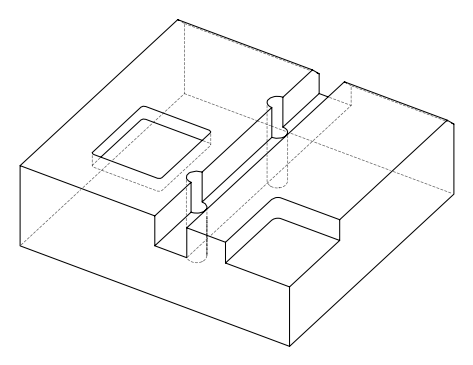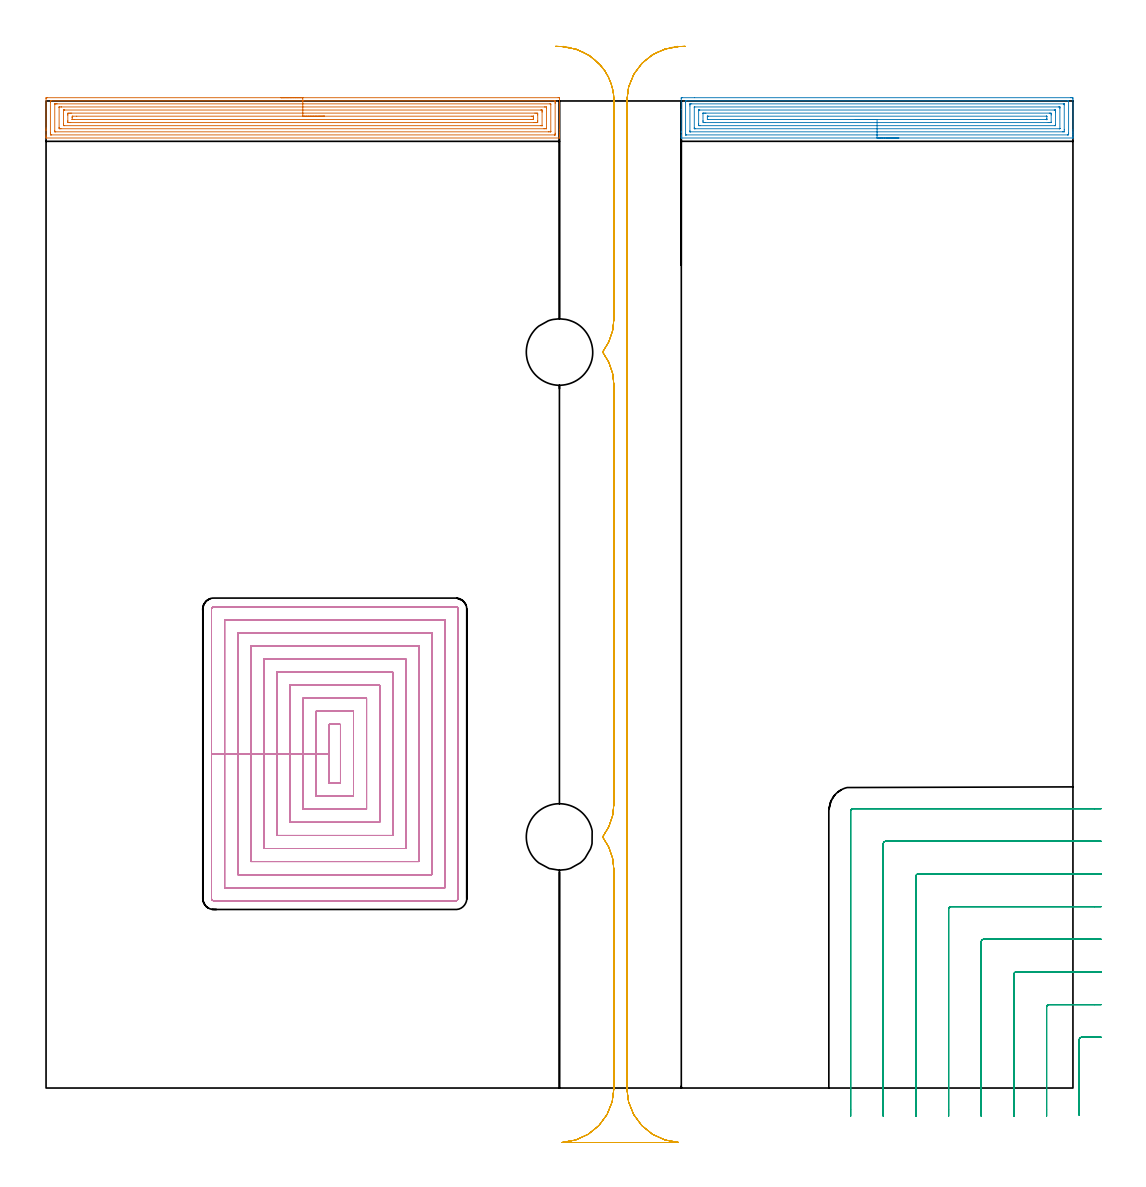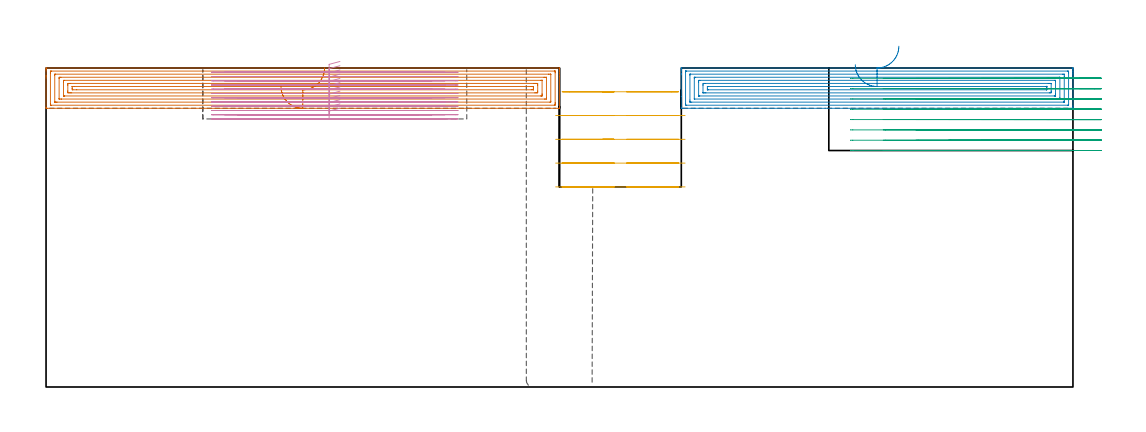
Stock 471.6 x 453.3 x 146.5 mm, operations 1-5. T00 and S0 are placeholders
(PLAN: 7 operations, 4 tool changes, 141.7 min)
(1 AREA_MILL | FG_CHAMFER_SURFACE | UGT0205_001 | 13.5 min | 41671 mm3)
(2 AREA_MILL_1 | FG_CHAMFER_SURFACE_1 | UGT0205_001 | 10.37 min | 32102 mm3)
(3 MILL_CORNER_NOTCH_RECTANGULAR | CORNER_NOTCH_RECTANGULAR | UGT0201_094 | Follow Part, ap 5, ae 75% | 21.2 min | 586641 mm3)
(4 MILL_RECTANGULAR_POCKET | POCKET_RECTANGULAR_STRAIGHT | NXT0201_009 | Follow Part, ap 2, ae 75% | 69.56 min | 405127 mm3)
(5 MILL_RECTANGULAR_SLOT | SLOT_RECTANGULAR | UGT0201_005 | Follow Part, ap 12.5, ae 75% | 13.98 min | 1392909 mm3)
(6 MILL_THROUGH_HOLE_FROM_SOLID_MATERIAL | STEP1HOLE | NXT0201_007 | Circular | 6.57 min | 80752 mm3)
(7 MILL_THROUGH_HOLE_FROM_SOLID_MATERIAL_1 | STEP1HOLE_1 | NXT0201_007 | Circular | 6.57 min | 80848 mm3)
(TOOL UGT0205_001 | Chamfer Mill 20 x 3 x 45 deg. | D20 FL50 Z2)
(TOOL UGT0201_094 | End mill 20 mm | D20 FL38 Z4)
(TOOL NXT0201_009 | ENDMILL 8mm [2P460-0800-NA 1630] | D8 FL26 Z6)
(TOOL UGT0201_005 | End Mill 50 mm | D50 FL150 Z8)
(TOOL NXT0201_007 | ENDMILL 25mm [R216.25-25050GCK54P 1620] | D25 R3 FL54 Z5)
(OP 1 AREA_MILL)
G17 G21 G94 G90
T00 M6
G54
G17 G0 G90 X107.9 Y454.8 S1061 M3
G43 Z156.5 H0
Z138.
G94 G1 X107.938 Z137.128 F250.
X108.052 Z136.264
X108.241 Z135.412
X108.503 Z134.58
X108.837 Z133.774
X109.24 Z133.
X109.709 Z132.264
X110.24 Z131.572
X110.829 Z130.929
X111.472 Z130.34
X112.164 Z129.808
X112.9 Z129.34
X113.674 Z128.937
X114.48 Z128.603
X115.312 Z128.341
X116.164 Z128.152
X117.028 Z128.038
X117.9 Z128.
X235.201
X235.65 Y454.795 Z128.003
X235.79 Y454.792 Z128.006
X235.8 Y454.647 Z128.15
Y440.265 Z142.529
Y438.807 Z143.99
Y437.623 Z145.172
Y437.017 Z145.782
Y436.742 Z146.057
X235.799 Y436.603 Z146.196
X235.79 Y436.306 Z146.493
X235.647 Y436.3 Z146.5
X0.153
X0.01 Y436.306 Z146.493
X0. Y436.604 Z146.195
Y437.017 Z145.782
Y437.623 Z145.172
Y439.687 Z143.11
Y440.265 Z142.529
Y440.857 Z141.938
Y454.358 Z128.439
X0.003 Y454.65 Z128.147
X0.01 Y454.792 Z128.005
X0.154 Y454.799 Z127.999
X0.599 Y454.8 Z128.
X117.9
Y453.386 Z129.414
X233.417 Y453.385 Z129.415
X233.511 Y453.384 Z129.416
X233.773 Y453.379 Z129.421
X233.79 Y453.294 Z129.506
X233.797 Y453.102 Z129.698
X233.799 Y452.596 Z130.204
X233.8 Y452.218 Z130.582
X233.799 Y438.504 Z144.296
X233.798 Y438.127 Z144.673
X233.79 Y437.748 Z145.052
X233.783 Y437.72 Z145.08
X233.765 Y437.719 Z145.081
X233.716 Y437.716 Z145.084
X233.616 Y437.715 Z145.085
X233.417 Y437.714 Z145.086
X2.383 Y437.715 Z145.085
X2.289 Y437.716 Z145.084
X2.027 Y437.721 Z145.079
X2.01 Y437.806 Z144.994
X2.003 Y437.998 Z144.802
X2.001 Y438.504 Z144.296
X2. Y438.882 Z143.918
X2.001 Y452.596 Z130.204
X2.002 Y452.973 Z129.827
X2.01 Y453.353 Z129.447
X2.017 Y453.38 Z129.42
X2.035 Y453.381 Z129.419
X2.084 Y453.384 Z129.416
X2.184 Y453.385 Z129.415
X2.383 Y453.386 Z129.414
X117.9
Y451.972 Z130.828
X231.374 Y451.971 Z130.829
X231.633 Y451.97 Z130.83
X231.719 Y451.968 Z130.832
X231.779 Y451.965 Z130.835
X231.79 Y451.88 Z130.92
X231.796 Y451.716 Z131.084
X231.799 Y451.551 Z131.249
Y439.385 Z143.415
X231.798 Y439.222 Z143.578
X231.791 Y439.165 Z143.635
X231.786 Y439.135 Z143.665
X231.761 Y439.134 Z143.666
X231.633 Y439.131 Z143.669
X231. Y439.129 Z143.671
X230.741
X4.426
X4.167 Y439.131 Z143.669
X4.081 Y439.132 Z143.668
X4.021 Y439.135 Z143.665
X4.01 Y439.22 Z143.58
X4.004 Y439.385 Z143.415
X4.001 Y439.549 Z143.251
Y451.716 Z131.084
X4.002 Y451.879 Z130.921
X4.009 Y451.935 Z130.865
X4.014 Y451.965 Z130.835
X4.039 Y451.966 Z130.834
X4.167 Y451.969 Z130.831
X4.8 Y451.971 Z130.829
X5.059 Y451.972 Z130.828
X117.9
Y450.557 Z132.243
X228.957
X229.239 Y450.556 Z132.244
X229.683 Y450.552 Z132.248
X229.783 Y450.551 Z132.249
X229.79 Y450.377 Z132.423
X229.8 Y450.002 Z132.798
Y449.954 Z132.846
X229.799 Y440.73 Z142.07
X229.797 Y440.626 Z142.174
X229.793 Y440.574 Z142.226
X229.791 Y440.553 Z142.247
X229.77 Y440.55 Z142.25
X229.564 Y440.546 Z142.254
X228.957 Y440.543 Z142.257
X228.676
X6.844
X6.561 Y440.544 Z142.256
X6.117 Y440.548 Z142.252
X6.018 Y440.55 Z142.25
X6.01 Y440.723 Z142.077
X6.001 Y441.098 Z141.702
X6. Y441.146 Z141.654
X6.001 Y450.37 Z132.43
X6.003 Y450.474 Z132.326
X6.006 Y450.526 Z132.274
X6.009 Y450.547 Z132.253
X6.03 Y450.55 Z132.25
X6.236 Y450.554 Z132.246
X6.844 Y450.557 Z132.243
X7.125
X117.9
Y449.143 Z133.657
X227.243
X227.385 Y449.141 Z133.659
X227.668 Y449.136 Z133.664
X227.791 Y449.131 Z133.669
X227.794 Y449.114 Z133.686
X227.797 Y449.073 Z133.727
X227.8 Y448.454 Z134.346
Y448.192 Z134.608
Y442.027 Z140.773
X227.798 Y441.988 Z140.812
X227.795 Y441.97 Z140.83
X227.793 Y441.966 Z140.834
X227.739 Y441.963 Z140.837
X227.456 Y441.958 Z140.842
X227.314 Y441.957 Z140.843
X227.243
X8.557
X8.415 Y441.959 Z140.841
X8.132 Y441.964 Z140.836
X8.009 Y441.969 Z140.831
X8.006 Y441.986 Z140.814
X8.003 Y442.027 Z140.773
X8. Y442.646 Z140.154
Y442.908 Z139.892
Y449.073 Z133.727
X8.002 Y449.112 Z133.688
X8.005 Y449.13 Z133.67
X8.007 Y449.134 Z133.666
X8.061 Y449.137 Z133.663
X8.344 Y449.142 Z133.658
X8.486 Y449.143 Z133.657
X8.557
X117.9
Y447.729 Z135.071
X224.496
X224.968 Y447.727 Z135.073
X225.388 Y447.722 Z135.078
X225.79 Y447.711 Z135.089
X225.796 Y447.312 Z135.488
X225.799 Y446.906 Z135.894
X225.8 Y444.263 Z138.537
X225.797 Y443.788 Z139.012
X225.793 Y443.389 Z139.411
X225.388 Y443.378 Z139.422
X224.917 Y443.373 Z139.427
X224.496 Y443.372 Z139.428
X224.027 Y443.371 Z139.429
X11.304 Y443.372 Z139.428
X10.832 Y443.373 Z139.427
X10.412 Y443.378 Z139.422
X10.01 Y443.389 Z139.411
X10.004 Y443.788 Z139.012
X10.001 Y444.194 Z138.606
X10. Y446.837 Z135.963
X10.003 Y447.312 Z135.488
X10.007 Y447.711 Z135.089
X10.412 Y447.722 Z135.078
X10.883 Y447.727 Z135.073
X11.304 Y447.728 Z135.072
X11.773 Y447.729 Z135.071
X117.9
Y446.315 Z136.485
X222.83
X223.604 Y446.314 Z136.486
X223.725 Y446.312 Z136.488
X223.775 Y446.308 Z136.492
X223.791 Y446.305 Z136.495
X223.795 Y446.296 Z136.504
X223.798 Y446.284 Z136.516
X223.8 Y446.238 Z136.562
Y445.55 Z137.25
X223.799 Y445.358 Z137.442
X223.796 Y445.164 Z137.636
X223.788 Y444.792 Z138.008
X223.604 Y444.788 Z138.012
X223.486 Y444.787 Z138.013
X222.712 Y444.785 Z138.015
X222.595
X12.97
X12.196 Y444.786 Z138.014
X12.075 Y444.788 Z138.012
X12.025 Y444.792 Z138.008
X12.009 Y444.796 Z138.004
X12.005 Y444.804 Z137.996
X12.002 Y444.816 Z137.984
X12. Y444.862 Z137.938
Y445.55 Z137.25
X12.001 Y445.743 Z137.057
X12.004 Y445.936 Z136.864
X12.012 Y446.308 Z136.492
X12.196 Y446.312 Z136.488
X12.315 Y446.313 Z136.487
X14.097 Y446.315 Z136.485
X117.9
X118.772 Z136.523
X119.637 Z136.637
X120.488 Z136.826
X121.32 Z137.088
X122.126 Z137.422
X122.9 Z137.825
X123.636 Z138.294
X124.328 Z138.825
X124.971 Z139.414
X125.56 Z140.057
X126.092 Z140.75
X126.56 Z141.485
X126.963 Z142.259
X127.297 Z143.065
X127.559 Z143.897
X127.748 Z144.749
X127.862 Z145.614
X127.9 Z146.485
G0 Z156.5
M5
M2
(OP 2 AREA_MILL_1)
G17 G21 G94 G90
T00 M6
G54
G17 G0 G90 X391.646 Y436.3 S1061 M3
G43 Z156.5 H0
G94 G1 X391.608 Z155.628 F250.
X391.494 Z154.763
X391.305 Z153.912
X391.043 Z153.08
X390.709 Z152.274
X390.306 Z151.5
X389.838 Z150.764
X389.307 Z150.072
X388.717 Z149.429
X388.074 Z148.84
X387.382 Z148.308
X386.646 Z147.84
X385.872 Z147.437
X385.066 Z147.103
X384.234 Z146.841
X383.383 Z146.652
X382.518 Z146.538
X381.646 Z146.5
X291.87
X291.761 Z146.494
X291.753 Z146.493
X291.71 Y436.325 Z146.466
X291.7 Y436.639 Z146.161
Y436.948 Z145.851
Y437.623 Z145.172
Y438.841 Z143.956
Y439.384 Z143.41
Y449.378 Z133.42
Y454.358 Z128.44
X291.703 Y454.632 Z128.165
X291.71 Y454.792 Z128.006
X291.872 Y454.799 Z127.999
X292.318 Y454.8 Z128.
X297.859
X470.534
X470.982 Y454.799 Z128.001
X471.426 Y454.795 Z128.003
X471.59 Y454.792 Z128.006
X471.595 Y454.358 Z128.44
X471.6 Y453.749 Z129.049
Y439.993 Z142.802
Y439.384 Z143.41
Y438.841 Z143.956
Y438.504 Z144.292
Y437.96 Z144.836
Y437.623 Z145.172
Y436.949 Z145.851
Y436.638 Z146.161
Y436.301 Z146.49
X471.595 Y436.3
X471.43 Z146.5
X381.646
Y437.714 Z145.086
X294.104
X294.011 Y437.715 Z145.085
X293.733 Y437.721 Z145.079
X293.709 Y437.724 Z145.076
X293.705 Y437.745 Z145.055
X293.701 Y437.777 Z145.023
X293.7 Y437.809 Z144.991
Y438.021 Z144.779
X293.701 Y452.596 Z130.204
X293.703 Y452.992 Z129.808
X293.714 Y453.379 Z129.421
X294.104 Y453.384 Z129.416
X294.197 Y453.385 Z129.415
X469.196
X469.289
X469.567 Y453.379 Z129.421
X469.591 Y453.376 Z129.424
X469.595 Y453.355 Z129.445
X469.599 Y453.323 Z129.477
X469.6 Y453.291 Z129.509
Y453.078 Z129.722
X469.599 Y438.504 Z144.296
X469.597 Y438.108 Z144.692
X469.586 Y437.721 Z145.079
X469.196 Y437.716 Z145.084
X469.103 Y437.715 Z145.085
X381.646 Y437.714 Z145.086
Y439.128 Z143.672
X295.891 Y439.129 Z143.671
X295.804 Y439.13 Z143.67
X295.736 Y439.133 Z143.667
X295.719 Y439.135 Z143.665
X295.71 Y439.145 Z143.655
X295.707 Y439.196 Z143.604
X295.702 Y439.384 Z143.416
X295.7 Y439.572 Z143.228
Y451.023 Z131.777
X295.702 Y451.715 Z131.085
X295.704 Y451.9 Z130.9
X295.709 Y451.96 Z130.84
X295.762 Y451.965 Z130.835
X295.891 Y451.967 Z130.833
X296.525 Y451.971 Z130.829
X467.409
X467.496 Y451.97 Z130.83
X467.564 Y451.967 Z130.833
X467.581 Y451.965 Z130.835
X467.59 Y451.955 Z130.845
X467.593 Y451.904 Z130.896
X467.598 Y451.715 Z131.085
X467.6 Y451.527 Z131.273
Y440.077 Z142.723
X467.598 Y439.384 Z143.416
X467.596 Y439.2 Z143.6
X467.59 Y439.14 Z143.66
X467.538 Y439.135 Z143.665
X467.409 Y439.133 Z143.667
X466.775 Y439.129 Z143.671
X381.646 Y439.128 Z143.672
Y440.543 Z142.257
X298.289
X297.833 Y440.545 Z142.255
X297.731 Y440.548 Z142.252
X297.715 Y440.549 Z142.251
X297.71 Y440.563 Z142.237
X297.705 Y440.613 Z142.188
X297.702 Y440.715 Z142.085
X297.7 Y441.124 Z141.676
X297.701 Y450.383 Z132.417
X297.703 Y450.491 Z132.309
X297.707 Y450.543 Z132.257
X297.71 Y450.55 Z132.25
X297.721 Y450.553 Z132.247
X297.755 Y450.555 Z132.245
X297.959 Y450.557 Z132.243
X465.011
X465.467 Y450.555 Z132.245
X465.569 Y450.552 Z132.248
X465.585 Y450.551 Z132.249
X465.59 Y450.537 Z132.263
X465.595 Y450.487 Z132.313
X465.598 Y450.385 Z132.415
X465.6 Y449.976 Z132.824
X465.599 Y440.717 Z142.083
X465.597 Y440.609 Z142.191
X465.593 Y440.557 Z142.243
X465.59 Y440.55 Z142.25
X465.579 Y440.547 Z142.253
X465.545 Y440.545 Z142.255
X465.341 Y440.543 Z142.257
X381.646
Y441.957 Z140.843
X300.287
X300.145 Y441.958 Z140.842
X299.861 Y441.963 Z140.837
X299.709 Y441.967 Z140.833
X299.706 Y441.984 Z140.816
X299.704 Y442.027 Z140.773
X299.7 Y442.675 Z140.125
Y442.908 Z139.892
Y448.84 Z133.96
X299.702 Y449.073 Z133.727
X299.705 Y449.113 Z133.687
X299.709 Y449.131 Z133.669
X299.713 Y449.136 Z133.664
X299.79 Y449.138 Z133.662
X300.073 Y449.142 Z133.658
X300.215 Y449.143 Z133.657
X463.013
X463.155 Y449.142 Z133.658
X463.439 Y449.137 Z133.663
X463.591 Y449.133 Z133.667
X463.594 Y449.116 Z133.684
X463.596 Y449.073 Z133.727
X463.6 Y448.425 Z134.375
Y448.192 Z134.608
Y442.26 Z140.54
X463.598 Y442.027 Z140.773
X463.595 Y441.987 Z140.813
X463.591 Y441.969 Z140.831
X463.586 Y441.964 Z140.836
X463.51 Y441.962 Z140.838
X463.226 Y441.958 Z140.842
X463.084 Y441.957 Z140.843
X381.646
Y443.371 Z139.429
X302.567 Y443.372 Z139.428
X302.144 Y443.374 Z139.426
X301.731 Y443.378 Z139.422
X301.71 Y443.788 Z139.012
X301.701 Y444.225 Z138.575
X301.7 Y447.531 Z135.269
X301.701 Y447.64 Z135.16
X301.705 Y447.694 Z135.106
X301.709 Y447.717 Z135.083
X301.727 Y447.723 Z135.077
X302.144 Y447.727 Z135.073
X302.614 Y447.729 Z135.071
X303.038
X460.733 Y447.728 Z135.072
X461.156 Y447.726 Z135.074
X461.569 Y447.722 Z135.078
X461.59 Y447.312 Z135.488
X461.599 Y446.875 Z135.925
X461.6 Y443.569 Z139.231
X461.599 Y443.46 Z139.34
X461.595 Y443.406 Z139.394
X461.59 Y443.383 Z139.417
X461.573 Y443.377 Z139.423
X461.156 Y443.373 Z139.427
X460.686 Y443.371 Z139.429
X460.262
X381.646
Y444.785 Z138.015
X303.931 Y444.786 Z138.014
X303.812 Y444.787 Z138.013
X303.741 Y444.79 Z138.01
X303.713 Y444.792 Z138.008
X303.708 Y444.807 Z137.993
X303.704 Y444.828 Z137.972
X303.701 Y444.896 Z137.904
Y446.005 Z136.795
X303.702 Y446.157 Z136.643
X303.707 Y446.278 Z136.522
X303.711 Y446.31 Z136.49
X303.715 Y446.311 Z136.489
X303.737 Y446.313 Z136.487
X303.931 Y446.314 Z136.486
X304.049 Y446.315 Z136.485
X459.369 Y446.314 Z136.486
X459.488 Y446.313 Z136.487
X459.558 Y446.31 Z136.49
X459.587 Y446.308 Z136.492
X459.592 Y446.293 Z136.507
X459.596 Y446.272 Z136.528
X459.599 Y446.204 Z136.596
Y445.095 Z137.705
X459.598 Y444.943 Z137.857
X459.593 Y444.822 Z137.978
X459.589 Y444.79 Z138.01
X459.585 Y444.789 Z138.011
X459.563 Y444.787 Z138.013
X459.369 Y444.786 Z138.014
X459.251 Y444.785 Z138.015
X381.646
X380.775 Z138.053
X379.91 Z138.167
X379.058 Z138.355
X378.226 Z138.618
X377.42 Z138.952
X376.646 Z139.354
X375.91 Z139.823
X375.218 Z140.354
X374.575 Z140.944
X373.986 Z141.587
X373.455 Z142.279
X372.986 Z143.015
X372.583 Z143.789
X372.249 Z144.595
X371.987 Z145.427
X371.798 Z146.278
X371.684 Z147.143
X371.646 Z148.015
G0 Z156.5
M5
M2
(OP 3 MILL_CORNER_NOTCH_RECTANGULAR)
G17 G21 G94 G90
T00 M6
G54
G17 G0 G90 X484.6 Y23.3 S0 M3
G43 Z156.5 H0
Z141.762
G94 G1 X481.6 F250.
X475.492 F500.
G3 X474.5 Y22.308 R1.
G1 Y-9.57
Y-12.57 F250.
G0 Z156.5
X484.6 Y38.3
Z141.762
G1 X481.6
X460.493 F500.
G3 X459.5 Y37.307 R1.
G1 Y-10.
Y-13. F250.
G0 Z156.5
X484.6 Y53.3
Z141.762
G1 X481.6
X445.493 F500.
G3 X444.5 Y52.307 R1.
G1 Y-10.
Y-13. F250.
G0 Z156.5
X484.6 Y68.3
Z141.762
G1 X481.6
X430.494 F500.
G3 X429.5 Y67.306 R1.
G1 Y-10.
Y-13. F250.
G0 Z156.5
X484.6 Y83.3
Z141.762
G1 X481.6
X415.494 F500.
G3 X414.5 Y82.306 R1.
G1 Y-10.
Y-13. F250.
G0 Z156.5
X484.6 Y98.3
Z141.762
G1 X481.6
X400.494 F500.
G3 X399.5 Y97.306 R1.
G1 Y-10.
Y-13. F250.
G0 Z156.5
X484.6 Y113.3
Z141.762
G1 X481.6
X385.495 F500.
G3 X384.5 Y112.305 R1.
G1 Y-10.
Y-13. F250.
G0 Z156.5
X484.6 Y128.3
Z141.762
G1 X481.6
X370.495 F500.
G3 X369.5 Y127.305 R1.
G1 Y-10.
Y-13. F250.
G0 Z156.5
X484.6 Y23.3
Z137.025
G1 X481.6
X475.492 F500.
G3 X474.5 Y22.308 R1.
G1 Y-9.57
Y-12.57 F250.
G0 Z156.5
X484.6 Y38.3
Z137.025
G1 X481.6
X460.493 F500.
G3 X459.5 Y37.307 R1.
G1 Y-10.
Y-13. F250.
G0 Z156.5
X484.6 Y53.3
Z137.025
G1 X481.6
X445.493 F500.
G3 X444.5 Y52.307 R1.
G1 Y-10.
Y-13. F250.
G0 Z156.5
X484.6 Y68.3
Z137.025
G1 X481.6
X430.494 F500.
G3 X429.5 Y67.306 R1.
G1 Y-10.
Y-13. F250.
G0 Z156.5
X484.6 Y83.3
Z137.025
G1 X481.6
X415.494 F500.
G3 X414.5 Y82.306 R1.
G1 Y-10.
Y-13. F250.
G0 Z156.5
X484.6 Y98.3
Z137.025
G1 X481.6
X400.494 F500.
G3 X399.5 Y97.306 R1.
G1 Y-10.
Y-13. F250.
G0 Z156.5
X484.6 Y113.3
Z137.025
G1 X481.6
X385.495 F500.
G3 X384.5 Y112.305 R1.
G1 Y-10.
Y-13. F250.
G0 Z156.5
X484.6 Y128.3
Z137.025
G1 X481.6
X370.495 F500.
G3 X369.5 Y127.305 R1.
G1 Y-10.
Y-13. F250.
G0 Z156.5
X484.6 Y23.3
Z132.287
G1 X481.6
X475.492 F500.
G3 X474.5 Y22.308 R1.
G1 Y-9.57
Y-12.57 F250.
G0 Z156.5
X484.6 Y38.3
Z132.287
G1 X481.6
X460.493 F500.
G3 X459.5 Y37.307 R1.
G1 Y-10.
Y-13. F250.
G0 Z156.5
X484.6 Y53.3
Z132.287
G1 X481.6
X445.493 F500.
G3 X444.5 Y52.307 R1.
G1 Y-10.
Y-13. F250.
G0 Z156.5
X484.6 Y68.3
Z132.287
G1 X481.6
X430.494 F500.
G3 X429.5 Y67.306 R1.
G1 Y-10.
Y-13. F250.
G0 Z156.5
X484.6 Y83.3
Z132.287
G1 X481.6
X415.494 F500.
G3 X414.5 Y82.306 R1.
G1 Y-10.
Y-13. F250.
G0 Z156.5
X484.6 Y98.3
Z132.287
G1 X481.6
X400.494 F500.
G3 X399.5 Y97.306 R1.
G1 Y-10.
Y-13. F250.
G0 Z156.5
X484.6 Y113.3
Z132.287
G1 X481.6
X385.495 F500.
G3 X384.5 Y112.305 R1.
G1 Y-10.
Y-13. F250.
G0 Z156.5
X484.6 Y128.3
Z132.287
G1 X481.6
X370.495 F500.
G3 X369.5 Y127.305 R1.
G1 Y-10.
Y-13. F250.
G0 Z156.5
X484.6 Y23.3
Z127.55
G1 X481.6
X475.492 F500.
G3 X474.5 Y22.308 R1.
G1 Y-9.57
Y-12.57 F250.
G0 Z156.5
X484.6 Y38.3
Z127.55
G1 X481.6
X460.493 F500.
G3 X459.5 Y37.307 R1.
G1 Y-10.
Y-13. F250.
G0 Z156.5
X484.6 Y53.3
Z127.55
G1 X481.6
X445.493 F500.
G3 X444.5 Y52.307 R1.
G1 Y-10.
Y-13. F250.
G0 Z156.5
X484.6 Y68.3
Z127.55
G1 X481.6
X430.494 F500.
G3 X429.5 Y67.306 R1.
G1 Y-10.
Y-13. F250.
G0 Z156.5
X484.6 Y83.3
Z127.55
G1 X481.6
X415.494 F500.
G3 X414.5 Y82.306 R1.
G1 Y-10.
Y-13. F250.
G0 Z156.5
X484.6 Y98.3
Z127.55
G1 X481.6
X400.494 F500.
G3 X399.5 Y97.306 R1.
G1 Y-10.
Y-13. F250.
G0 Z156.5
X484.6 Y113.3
Z127.55
G1 X481.6
X385.495 F500.
G3 X384.5 Y112.305 R1.
G1 Y-10.
Y-13. F250.
G0 Z156.5
X484.6 Y128.3
Z127.55
G1 X481.6
X370.495 F500.
G3 X369.5 Y127.305 R1.
G1 Y-10.
Y-13. F250.
G0 Z156.5
X484.6 Y23.3
Z122.812
G1 X481.6
X475.492 F500.
G3 X474.5 Y22.308 R1.
G1 Y-9.57
Y-12.57 F250.
G0 Z156.5
X484.6 Y38.3
Z122.812
G1 X481.6
X460.493 F500.
G3 X459.5 Y37.307 R1.
G1 Y-10.
Y-13. F250.
G0 Z156.5
X484.6 Y53.3
Z122.812
G1 X481.6
X445.493 F500.
G3 X444.5 Y52.307 R1.
G1 Y-10.
Y-13. F250.
G0 Z156.5
X484.6 Y68.3
Z122.812
G1 X481.6
X430.494 F500.
G3 X429.5 Y67.306 R1.
G1 Y-10.
Y-13. F250.
G0 Z156.5
X484.6 Y83.3
Z122.812
G1 X481.6
X415.494 F500.
G3 X414.5 Y82.306 R1.
G1 Y-10.
Y-13. F250.
G0 Z156.5
X484.6 Y98.3
Z122.812
G1 X481.6
X400.494 F500.
G3 X399.5 Y97.306 R1.
G1 Y-10.
Y-13. F250.
G0 Z156.5
X484.6 Y113.3
Z122.812
G1 X481.6
X385.495 F500.
G3 X384.5 Y112.305 R1.
G1 Y-10.
Y-13. F250.
G0 Z156.5
X484.6 Y128.3
Z122.812
G1 X481.6
X370.495 F500.
G3 X369.5 Y127.305 R1.
G1 Y-10.
Y-13. F250.
G0 Z156.5
X484.6 Y23.3
Z118.075
G1 X481.6
X475.492 F500.
G3 X474.5 Y22.308 R1.
G1 Y-9.57
Y-12.57 F250.
G0 Z156.5
X484.6 Y38.3
Z118.075
G1 X481.6
X460.493 F500.
G3 X459.5 Y37.307 R1.
G1 Y-10.
Y-13. F250.
G0 Z156.5
X484.6 Y53.3
Z118.075
G1 X481.6
X445.493 F500.
G3 X444.5 Y52.307 R1.
G1 Y-10.
Y-13. F250.
G0 Z156.5
X484.6 Y68.3
Z118.075
G1 X481.6
X430.494 F500.
G3 X429.5 Y67.306 R1.
G1 Y-10.
Y-13. F250.
G0 Z156.5
X484.6 Y83.3
Z118.075
G1 X481.6
X415.494 F500.
G3 X414.5 Y82.306 R1.
G1 Y-10.
Y-13. F250.
G0 Z156.5
X484.6 Y98.3
Z118.075
G1 X481.6
X400.494 F500.
G3 X399.5 Y97.306 R1.
G1 Y-10.
Y-13. F250.
G0 Z156.5
X484.6 Y113.3
Z118.075
G1 X481.6
X385.495 F500.
G3 X384.5 Y112.305 R1.
G1 Y-10.
Y-13. F250.
G0 Z156.5
X484.6 Y128.3
Z118.075
G1 X481.6
X370.495 F500.
G3 X369.5 Y127.305 R1.
G1 Y-10.
Y-13. F250.
G0 Z156.5
X484.6 Y23.3
Z113.337
G1 X481.6
X475.492 F500.
G3 X474.5 Y22.308 R1.
G1 Y-9.57
Y-12.57 F250.
G0 Z156.5
X484.6 Y38.3
Z113.337
G1 X481.6
X460.493 F500.
G3 X459.5 Y37.307 R1.
G1 Y-10.
Y-13. F250.
G0 Z156.5
X484.6 Y53.3
Z113.337
G1 X481.6
X445.493 F500.
G3 X444.5 Y52.307 R1.
G1 Y-10.
Y-13. F250.
G0 Z156.5
X484.6 Y68.3
Z113.337
G1 X481.6
X430.494 F500.
G3 X429.5 Y67.306 R1.
G1 Y-10.
Y-13. F250.
G0 Z156.5
X484.6 Y83.3
Z113.337
G1 X481.6
X415.494 F500.
G3 X414.5 Y82.306 R1.
G1 Y-10.
Y-13. F250.
G0 Z156.5
X484.6 Y98.3
Z113.337
G1 X481.6
X400.494 F500.
G3 X399.5 Y97.306 R1.
G1 Y-10.
Y-13. F250.
G0 Z156.5
X484.6 Y113.3
Z113.337
G1 X481.6
X385.495 F500.
G3 X384.5 Y112.305 R1.
G1 Y-10.
Y-13. F250.
G0 Z156.5
X484.6 Y128.3
Z113.337
G1 X481.6
X370.495 F500.
G3 X369.5 Y127.305 R1.
G1 Y-10.
Y-13. F250.
G0 Z156.5
X484.6 Y23.3
Z108.6
G1 X481.6
X475.492 F500.
G3 X474.5 Y22.308 R1.
G1 Y-9.57
Y-12.57 F250.
G0 Z156.5
X484.6 Y38.3
Z108.6
G1 X481.6
X460.493 F500.
G3 X459.5 Y37.307 R1.
G1 Y-10.
Y-13. F250.
G0 Z156.5
X484.6 Y53.3
Z108.6
G1 X481.6
X445.493 F500.
G3 X444.5 Y52.307 R1.
G1 Y-10.
Y-13. F250.
G0 Z156.5
X484.6 Y68.3
Z108.6
G1 X481.6
X430.494 F500.
G3 X429.5 Y67.306 R1.
G1 Y-10.
Y-13. F250.
G0 Z156.5
X484.6 Y83.3
Z108.6
G1 X481.6
X415.494 F500.
G3 X414.5 Y82.306 R1.
G1 Y-10.
Y-13. F250.
G0 Z156.5
X484.6 Y98.3
Z108.6
G1 X481.6
X400.494 F500.
G3 X399.5 Y97.306 R1.
G1 Y-10.
Y-13. F250.
G0 Z156.5
X484.6 Y113.3
Z108.6
G1 X481.6
X385.495 F500.
G3 X384.5 Y112.305 R1.
G1 Y-10.
Y-13. F250.
G0 Z156.5
X484.6 Y128.3
Z108.6
G1 X481.6
X370.495 F500.
G3 X369.5 Y127.305 R1.
G1 Y-10.
Y-13. F250.
G0 Z156.5
M5
M2
(OP 4 MILL_RECTANGULAR_POCKET)
G17 G21 G94 G90
T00 M6
G54
G17 G0 G90 X134.974 Y167. S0 M3
G43 Z156.5 H1
Z149.5
G94 G1 X130. Z148.167 F250.
Y153.5 Z144.55
Y140. F500.
X135.2
Y167.
X130.
Y153.5
X124.
Y134.
X141.2
Y173.
X124.
Y153.5
X118.
Y128.
X147.2
Y179.
X118.
Y153.5
X112.
Y122.
X153.2
Y185.
X112.
Y153.5
X106.
Y116.
X159.2
Y191.
X106.
Y153.5
X100.
Y110.
X165.2
Y197.
X100.
Y153.5
X94.
Y104.
X171.2
Y203.
X94.
Y153.5
X88.
Y98.
X177.2
Y209.
X88.
Y153.5
X82.
Y92.
X183.2
Y215.
X82.
Y153.5
X76.
Y87.
G3 X77. Y86. R1.
G1 X188.2
G3 X189.2 Y87. R1.
G1 Y220.
G3 X188.2 Y221. R1.
G1 X77.
G3 X76. Y220. R1.
G1 Y153.5
Y152.5
G0 X134.974 Y167. Z147.55
G1 X130. Z146.217 F250.
Y153.5 Z142.6
Y140. F500.
X135.2
Y167.
X130.
Y153.5
X124.
Y134.
X141.2
Y173.
X124.
Y153.5
X118.
Y128.
X147.2
Y179.
X118.
Y153.5
X112.
Y122.
X153.2
Y185.
X112.
Y153.5
X106.
Y116.
X159.2
Y191.
X106.
Y153.5
X100.
Y110.
X165.2
Y197.
X100.
Y153.5
X94.
Y104.
X171.2
Y203.
X94.
Y153.5
X88.
Y98.
X177.2
Y209.
X88.
Y153.5
X82.
Y92.
X183.2
Y215.
X82.
Y153.5
X76.
Y87.
G3 X77. Y86. R1.
G1 X188.2
G3 X189.2 Y87. R1.
G1 Y220.
G3 X188.2 Y221. R1.
G1 X77.
G3 X76. Y220. R1.
G1 Y153.5
Y152.5
G0 X134.974 Y167. Z145.6
G1 X130. Z144.267 F250.
Y153.5 Z140.65
Y140. F500.
X135.2
Y167.
X130.
Y153.5
X124.
Y134.
X141.2
Y173.
X124.
Y153.5
X118.
Y128.
X147.2
Y179.
X118.
Y153.5
X112.
Y122.
X153.2
Y185.
X112.
Y153.5
X106.
Y116.
X159.2
Y191.
X106.
Y153.5
X100.
Y110.
X165.2
Y197.
X100.
Y153.5
X94.
Y104.
X171.2
Y203.
X94.
Y153.5
X88.
Y98.
X177.2
Y209.
X88.
Y153.5
X82.
Y92.
X183.2
Y215.
X82.
Y153.5
X76.
Y87.
G3 X77. Y86. R1.
G1 X188.2
G3 X189.2 Y87. R1.
G1 Y220.
G3 X188.2 Y221. R1.
G1 X77.
G3 X76. Y220. R1.
G1 Y153.5
Y152.5
G0 X134.974 Y167. Z143.65
G1 X130. Z142.317 F250.
Y153.5 Z138.7
Y140. F500.
X135.2
Y167.
X130.
Y153.5
X124.
Y134.
X141.2
Y173.
X124.
Y153.5
X118.
Y128.
X147.2
Y179.
X118.
Y153.5
X112.
Y122.
X153.2
Y185.
X112.
Y153.5
X106.
Y116.
X159.2
Y191.
X106.
Y153.5
X100.
Y110.
X165.2
Y197.
X100.
Y153.5
X94.
Y104.
X171.2
Y203.
X94.
Y153.5
X88.
Y98.
X177.2
Y209.
X88.
Y153.5
X82.
Y92.
X183.2
Y215.
X82.
Y153.5
X76.
Y87.
G3 X77. Y86. R1.
G1 X188.2
G3 X189.2 Y87. R1.
G1 Y220.
G3 X188.2 Y221. R1.
G1 X77.
G3 X76. Y220. R1.
G1 Y153.5
Y152.5
G0 X134.974 Y167. Z141.7
G1 X130. Z140.367 F250.
Y153.5 Z136.75
Y140. F500.
X135.2
Y167.
X130.
Y153.5
X124.
Y134.
X141.2
Y173.
X124.
Y153.5
X118.
Y128.
X147.2
Y179.
X118.
Y153.5
X112.
Y122.
X153.2
Y185.
X112.
Y153.5
X106.
Y116.
X159.2
Y191.
X106.
Y153.5
X100.
Y110.
X165.2
Y197.
X100.
Y153.5
X94.
Y104.
X171.2
Y203.
X94.
Y153.5
X88.
Y98.
X177.2
Y209.
X88.
Y153.5
X82.
Y92.
X183.2
Y215.
X82.
Y153.5
X76.
Y87.
G3 X77. Y86. R1.
G1 X188.2
G3 X189.2 Y87. R1.
G1 Y220.
G3 X188.2 Y221. R1.
G1 X77.
G3 X76. Y220. R1.
G1 Y153.5
Y152.5
G0 X134.974 Y167. Z139.75
G1 X130. Z138.417 F250.
Y153.5 Z134.8
Y140. F500.
X135.2
Y167.
X130.
Y153.5
X124.
Y134.
X141.2
Y173.
X124.
Y153.5
X118.
Y128.
X147.2
Y179.
X118.
Y153.5
X112.
Y122.
X153.2
Y185.
X112.
Y153.5
X106.
Y116.
X159.2
Y191.
X106.
Y153.5
X100.
Y110.
X165.2
Y197.
X100.
Y153.5
X94.
Y104.
X171.2
Y203.
X94.
Y153.5
X88.
Y98.
X177.2
Y209.
X88.
Y153.5
X82.
Y92.
X183.2
Y215.
X82.
Y153.5
X76.
Y87.
G3 X77. Y86. R1.
G1 X188.2
G3 X189.2 Y87. R1.
G1 Y220.
G3 X188.2 Y221. R1.
G1 X77.
G3 X76. Y220. R1.
G1 Y153.5
Y152.5
G0 X134.974 Y167. Z137.8
G1 X130. Z136.467 F250.
Y153.5 Z132.85
Y140. F500.
X135.2
Y167.
X130.
Y153.5
X124.
Y134.
X141.2
Y173.
X124.
Y153.5
X118.
Y128.
X147.2
Y179.
X118.
Y153.5
X112.
Y122.
X153.2
Y185.
X112.
Y153.5
X106.
Y116.
X159.2
Y191.
X106.
Y153.5
X100.
Y110.
X165.2
Y197.
X100.
Y153.5
X94.
Y104.
X171.2
Y203.
X94.
Y153.5
X88.
Y98.
X177.2
Y209.
X88.
Y153.5
X82.
Y92.
X183.2
Y215.
X82.
Y153.5
X76.
Y87.
G3 X77. Y86. R1.
G1 X188.2
G3 X189.2 Y87. R1.
G1 Y220.
G3 X188.2 Y221. R1.
G1 X77.
G3 X76. Y220. R1.
G1 Y153.5
Y152.5
G0 X134.974 Y167. Z135.85
G1 X130. Z134.517 F250.
Y153.5 Z130.9
Y140. F500.
X135.2
Y167.
X130.
Y153.5
X124.
Y134.
X141.2
Y173.
X124.
Y153.5
X118.
Y128.
X147.2
Y179.
X118.
Y153.5
X112.
Y122.
X153.2
Y185.
X112.
Y153.5
X106.
Y116.
X159.2
Y191.
X106.
Y153.5
X100.
Y110.
X165.2
Y197.
X100.
Y153.5
X94.
Y104.
X171.2
Y203.
X94.
Y153.5
X88.
Y98.
X177.2
Y209.
X88.
Y153.5
X82.
Y92.
X183.2
Y215.
X82.
Y153.5
X76.
Y87.
G3 X77. Y86. R1.
G1 X188.2
G3 X189.2 Y87. R1.
G1 Y220.
G3 X188.2 Y221. R1.
G1 X77.
G3 X76. Y220. R1.
G1 Y153.5
Y152.5
G0 X134.974 Y167. Z133.9
G1 X130. Z132.567 F250.
Y153.5 Z128.95
Y140. F500.
X135.2
Y167.
X130.
Y153.5
X124.
Y134.
X141.2
Y173.
X124.
Y153.5
X118.
Y128.
X147.2
Y179.
X118.
Y153.5
X112.
Y122.
X153.2
Y185.
X112.
Y153.5
X106.
Y116.
X159.2
Y191.
X106.
Y153.5
X100.
Y110.
X165.2
Y197.
X100.
Y153.5
X94.
Y104.
X171.2
Y203.
X94.
Y153.5
X88.
Y98.
X177.2
Y209.
X88.
Y153.5
X82.
Y92.
X183.2
Y215.
X82.
Y153.5
X76.
Y87.
G3 X77. Y86. R1.
G1 X188.2
G3 X189.2 Y87. R1.
G1 Y220.
G3 X188.2 Y221. R1.
G1 X77.
G3 X76. Y220. R1.
G1 Y153.5
Y152.5
G0 X134.974 Y167. Z131.95
G1 X130. Z130.617 F250.
Y153.5 Z127.
Y140. F500.
X135.2
Y167.
X130.
Y153.5
X124.
Y134.
X141.2
Y173.
X124.
Y153.5
X118.
Y128.
X147.2
Y179.
X118.
Y153.5
X112.
Y122.
X153.2
Y185.
X112.
Y153.5
X106.
Y116.
X159.2
Y191.
X106.
Y153.5
X100.
Y110.
X165.2
Y197.
X100.
Y153.5
X94.
Y104.
X171.2
Y203.
X94.
Y153.5
X88.
Y98.
X177.2
Y209.
X88.
Y153.5
X82.
Y92.
X183.2
Y215.
X82.
Y153.5
X76.
Y87.
G3 X77. Y86. R1.
G1 X188.2
G3 X189.2 Y87. R1.
G1 Y220.
G3 X188.2 Y221. R1.
G1 X77.
G3 X76. Y220. R1.
G1 Y153.5
Y152.5
G0 X134.974 Y167. Z130.
G1 X130. Z128.667 F250.
Y153.5 Z125.05
Y140. F500.
X135.2
Y167.
X130.
Y153.5
X124.
Y134.
X141.2
Y173.
X124.
Y153.5
X118.
Y128.
X147.2
Y179.
X118.
Y153.5
X112.
Y122.
X153.2
Y185.
X112.
Y153.5
X106.
Y116.
X159.2
Y191.
X106.
Y153.5
X100.
Y110.
X165.2
Y197.
X100.
Y153.5
X94.
Y104.
X171.2
Y203.
X94.
Y153.5
X88.
Y98.
X177.2
Y209.
X88.
Y153.5
X82.
Y92.
X183.2
Y215.
X82.
Y153.5
X76.
Y87.
G3 X77. Y86. R1.
G1 X188.2
G3 X189.2 Y87. R1.
G1 Y220.
G3 X188.2 Y221. R1.
G1 X77.
G3 X76. Y220. R1.
G1 Y153.5
Y152.5
G0 X134.974 Y167. Z128.05
G1 X130. Z126.717 F250.
Y153.5 Z123.1
Y140. F500.
X135.2
Y167.
X130.
Y153.5
X124.
Y134.
X141.2
Y173.
X124.
Y153.5
X118.
Y128.
X147.2
Y179.
X118.
Y153.5
X112.
Y122.
X153.2
Y185.
X112.
Y153.5
X106.
Y116.
X159.2
Y191.
X106.
Y153.5
X100.
Y110.
X165.2
Y197.
X100.
Y153.5
X94.
Y104.
X171.2
Y203.
X94.
Y153.5
X88.
Y98.
X177.2
Y209.
X88.
Y153.5
X82.
Y92.
X183.2
Y215.
X82.
Y153.5
X76.
Y87.
G3 X77. Y86. R1.
G1 X188.2
G3 X189.2 Y87. R1.
G1 Y220.
G3 X188.2 Y221. R1.
G1 X77.
G3 X76. Y220. R1.
G1 Y153.5
Y152.5
G0 Z156.5
M5
M2
(OP 5 MILL_RECTANGULAR_SLOT)
G17 G21 G94 G90
T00 M6
G54
G17 G0 G90 X237.418 Y478.427 S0 M3
G43 Z156.5 H0
Z135.58
G94 G1 X240.367 Y477.879 F250.
G2 X256.614 Y467.148 R25. F500.
X260.364 Y457.949 R25. F405.
X260.8 Y453.3 R25. F346.
G1 Y417.977
Y353.25 F306.
G2 X255.61 Y338. R25.
X260.8 Y322.75 R25.
G1 Y130.55
G2 X255.61 Y115.3 R25.
X260.8 Y100.05 R25.
G1 Y32.583
Y22.583 F341.
Y0. F500.
G2 X237.024 Y-24.97 R25.
G1 Y-25.
X290.476
Y-24.97
G2 X266.7 Y0. R25.
G1 Y453.3
G2 X287.128 Y477.878 R25.
G1 X290.078 Y478.427 F250.
G0 X234.028 Y478.417 Z124.66
G1 X237.025 Y478.27
G2 X254.566 Y469.818 R25. F500.
X259.517 Y461.207 R25. F400.
X260.8 Y453.3 R25. F306.
G1 Y353.25
G2 X255.61 Y338. R25.
X260.8 Y322.75 R25.
G1 Y130.55
G2 X255.61 Y115.3 R25.
X260.8 Y100.05 R25.
G1 Y25.951
Y0. F500.
G2 X237.024 Y-24.97 R25.
G1 Y-25.
X290.476
Y-24.97
G2 X266.7 Y0. R25.
G1 Y453.3
G2 X290.475 Y478.27 R25.
G1 X293.472 Y478.417 F250.
G0 X234.028 Z113.74
G1 X237.025 Y478.27
G2 X254.566 Y469.818 R25. F500.
X259.517 Y461.207 R25. F417.
X260.8 Y453.3 R25. F321.
G1 Y353.25
G2 X255.61 Y338. R25.
X260.8 Y322.75 R25.
G1 Y130.55
G2 X255.61 Y115.3 R25.
X260.8 Y100.05 R25.
G1 Y25.951
Y0. F500.
G2 X237.024 Y-24.97 R25.
G1 Y-25.
X290.476
Y-24.97
G2 X266.7 Y0. R25.
G1 Y453.3
G2 X290.475 Y478.27 R25.
G1 X293.472 Y478.417 F250.
G0 X234.028 Z102.82
G1 X237.025 Y478.27
G2 X254.566 Y469.818 R25. F500.
X259.517 Y461.207 R25. F397.
X260.8 Y453.3 R25. F304.
G1 Y353.25
G2 X255.61 Y338. R25.
X260.8 Y322.75 R25.
G1 Y130.55
G2 X255.61 Y115.3 R25.
X260.8 Y100.05 R25.
G1 Y25.951
Y0. F500.
G2 X237.024 Y-24.97 R25.
G1 Y-25.
X290.476
Y-24.97
G2 X266.7 Y0. R25.
G1 Y453.3
G2 X290.475 Y478.27 R25.
G1 X293.472 Y478.417 F250.
G0 X234.028 Z91.9
G1 X237.025 Y478.27
G2 X254.566 Y469.818 R25. F500.
X259.517 Y461.207 R25. F417.
X260.8 Y453.3 R25. F321.
G1 Y353.25
G2 X255.61 Y338. R25.
X260.8 Y322.75 R25.
G1 Y130.55
G2 X255.61 Y115.3 R25.
X260.8 Y100.05 R25.
G1 Y25.951
Y0. F500.
G2 X237.024 Y-24.97 R25.
G1 Y-25.
X290.476
Y-24.97
G2 X266.7 Y0. R25.
G1 Y453.3
G2 X290.475 Y478.27 R25.
G1 X293.472 Y478.417 F250.
G0 Z156.5
M5
M2
